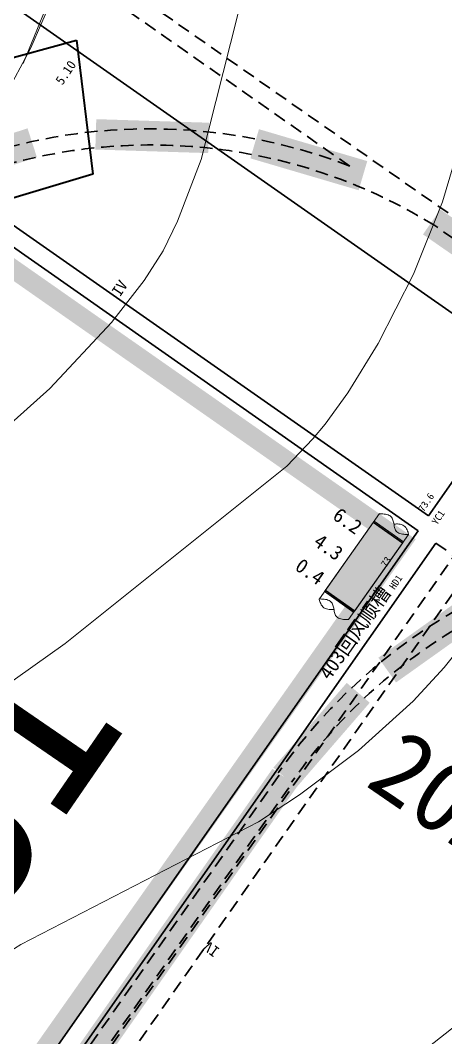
# Model space of a CAD drawing. Header units: inches. Extents: x 36473197 to 36486087, y 3899343 to 3911260.
# Drawn here: x 36480608.9 to 36480727.3, y 3905572.8 to 3905856 of the extents above; entities that cross this region are included whole.
import ezdxf

# ---------------------------------------------------------------- set-up
doc = ezdxf.new("R2010")
doc.units = ezdxf.units.IN
doc.header["$MEASUREMENT"] = 0
doc.linetypes.add('ACAD_ISO02W100', pattern=[15, 12, -3])
doc.linetypes.add('虚线', pattern=[0.0045, 0.00175, -0.001, 0.00175])
doc.layers.get('Defpoints').update_dxf_attribs({"lineweight": 0})
doc.layers.add('0，2022年3季度接续', color=3, linetype='Continuous')
doc.layers.add('0，2022年4季度接续', color=40, linetype='ACAD_ISO02W100')
for name, color, linetype, lineweight in [('4煤底板等值线', 7, 'Continuous', 0), ('四盘区泄水巷设计', 7, 'Continuous', 0), ('四盘区辅运巷', 7, 'Continuous', 0), ('导线点', 7, 'Continuous', 0), ('小柱状', 7, 'Continuous', 0), ('居民地', 7, 'Continuous', 0), ('巷道', 7, 'Continuous', 0), ('巷道掘进尺', 7, 'Continuous', 0), ('巷道注记', 7, 'Continuous', 0), ('西区开拓设计', 7, 'Continuous', 0)]:
    doc.layers.add(name, color=color, linetype=linetype, lineweight=lineweight)
doc.layers.add('保护煤柱', color=7, linetype='Continuous', lineweight=0, true_color=0xff0042)
doc.styles.add('仿宋', font='simfang.ttf')
doc.styles.add('宋体', font='SIMSUN.TTC')
doc.styles.add('长等线体', font='simfang.ttf')
doc.styles.add('黑体', font='simhei.ttf')
doc.linetypes.add('保护煤柱', pattern='A,0.0195,-0.001,[6,西北矿业高家堡煤矿2022年采掘接续图(2022.8.14).shx,S=1.01575e-06,R=0,X=0,Y=0],0.0195', length=0.04)
doc.dimstyles.get("Standard").update_dxf_attribs({"dimtxt": 30, "dimasz": 20, "dimexe": 0.18, "dimexo": 0.0625, "dimgap": 0.09, "dimtad": 1, "dimdec": 0, "dimzin": 0, "dimdsep": 46, "dimtxsty": '仿宋', "dimcen": 0.09, "dimclrd": 150, "dimclre": 150, "dimadec": 0, "dimazin": 0, "dimtfac": 1, "dimtdec": 0, "dimtofl": 0, "dimtmove": 0, "dimatfit": 3, "dimfxl": 1, "dimtolj": 1, "dimtzin": 0, "dimlwd": 0, "dimarcsym": 0})

# ---------------------------------------------------------------- blocks, each defined once
blk = doc.blocks.new('*D204')
at = {"layer": 'Defpoints', "color": 0, "transparency": 16777216}
for p in [(36476925.52, 3911082.36), (36486060.15, 3904950.04), (36485936.09, 3904772.87)]:
    blk.add_point(p, dxfattribs=at)
at = {"layer": '四盘区辅运巷', "color": 150, "lineweight": -2, "transparency": 16777216}
for p, q in [((36476925.55, 3911082.41), (36477049.68, 3911259.68)), ((36485936.12, 3904772.92), (36486060.25, 3904950.19))]:
    blk.add_line(p, q, dxfattribs=at)
at = {"layer": '四盘区辅运巷', "color": 150, "lineweight": 0, "transparency": 16777216}
blk.add_line((36477065.96, 3911248.06), (36486043.76, 3904961.51), dxfattribs=at)
at = {"layer": '四盘区辅运巷', "color": 150, "transparency": 16777216}
for points in [[(36477067.87, 3911250.79), (36477064.05, 3911245.33), (36477049.58, 3911259.53)], [(36486045.68, 3904964.24), (36486041.85, 3904958.78), (36486060.15, 3904950.04)]]:
    blk.add_solid(points, dxfattribs=at)
at = {"layer": '四盘区辅运巷', "color": 0, "transparency": 16777216, "insert": (36481563.62, 3908117.29), "char_height": 30, "attachment_point": 5, "rotation": 324.9991, "style": '仿宋'}
blk.add_mtext('\\A1;1100', dxfattribs=at)

msp = doc.modelspace()

# ---------------------------------------------------------------- hatches: boundary and pattern name
at = {"layer": '小柱状'}
msp.add_hatch(color=7, dxfattribs=at).paths.add_polyline_path([(36480693.8, 3905697.38), (36480701.97, 3905691.62), (36480715.34, 3905710.58), (36480707.17, 3905716.34)], flags=17)
at = {"layer": '小柱状', "lineweight": 0}
h = msp.add_hatch(dxfattribs=at)
h.set_pattern_fill('细粒砂岩_1', color=256, scale=100, angle=-35, style=0, pattern_type=2)
h.set_pattern_definition([(145, (36480707.38204, 3905710.48104), (-0.344146, -0.49149), [0.007222, -0.592778]), (145, (36480707.3862, 3905710.47934), (-0.344146, -0.49149), [0.016, -0.584]), (145, (36480707.38883, 3905710.4787), (-0.344146, -0.49149), [0.021, -0.579]), (145, (36480707.39126, 3905710.47825), (-0.344146, -0.49149), [0.02552, -0.57448]), (145, (36480707.3929, 3905710.4783), (-0.344146, -0.49149), [0.02812, -0.57188]), (145, (36480707.39453, 3905710.4784), (-0.344146, -0.49149), [0.03072, -0.56928]), (145, (36480707.3962, 3905710.4785), (-0.344146, -0.49149), [0.03332, -0.56668]), (145, (36480707.3977, 3905710.4786), (-0.344146, -0.49149), [0.035708, -0.564292]), (145, (36480707.3989, 3905710.479), (-0.344146, -0.49149), [0.037246, -0.562754]), (145, (36480707.40013, 3905710.47936), (-0.344146, -0.49149), [0.038785, -0.561215]), (145, (36480707.40134, 3905710.47974), (-0.344146, -0.49149), [0.040323, -0.559677]), (145, (36480707.40254, 3905710.4801), (-0.344146, -0.49149), [0.04186, -0.55814]), (145, (36480707.40374, 3905710.4805), (-0.344146, -0.49149), [9e-17, -0.6]), (145, (36480707.40374, 3905710.4805), (-0.344146, -0.49149), [0.0434, -0.5566]), (145, (36480707.40464, 3905710.4811), (-0.344146, -0.49149), [0.0442, -0.5558]), (145, (36480707.40554, 3905710.4817), (-0.344146, -0.49149), [0.045, -0.555]), (145, (36480707.40645, 3905710.48227), (-0.344146, -0.49149), [0.0458, -0.5542]), (145, (36480707.40735, 3905710.48286), (-0.344146, -0.49149), [0.0466, -0.5534]), (145, (36480707.40825, 3905710.48344), (-0.344146, -0.49149), [0.0474, -0.5526]), (145, (36480707.40915, 3905710.48403), (-0.344146, -0.49149), [4e-17, -0.6]), (145, (36480707.40915, 3905710.48403), (-0.344146, -0.49149), [0.0482, -0.5518]), (145, (36480707.40984, 3905710.4848), (-0.344146, -0.49149), [0.048477, -0.551523]), (145, (36480707.4105, 3905710.4855), (-0.344146, -0.49149), [0.048754, -0.551246]), (145, (36480707.4112, 3905710.48625), (-0.344146, -0.49149), [0.04903, -0.55097]), (145, (36480707.4119, 3905710.487), (-0.344146, -0.49149), [0.049308, -0.550692]), (145, (36480707.4126, 3905710.48773), (-0.344146, -0.49149), [0.049585, -0.550415]), (145, (36480707.4133, 3905710.4885), (-0.344146, -0.49149), [0.04986, -0.55014]), (145, (36480707.41385, 3905710.4893), (-0.344146, -0.49149), [0.04986, -0.55014]), (145, (36480707.4143, 3905710.4902), (-0.344146, -0.49149), [0.049585, -0.550415]), (145, (36480707.41477, 3905710.4911), (-0.344146, -0.49149), [0.049308, -0.550692]), (145, (36480707.4152, 3905710.492), (-0.344146, -0.49149), [0.04903, -0.55097]), (145, (36480707.4157, 3905710.4929), (-0.344146, -0.49149), [0.048754, -0.551246]), (145, (36480707.41615, 3905710.4938), (-0.344146, -0.49149), [0.048477, -0.551523]), (145, (36480707.4166, 3905710.4947), (-0.344146, -0.49149), [0.0482, -0.5518]), (145, (36480707.3771, 3905710.5223), (-0.344146, -0.49149), [4e-17, -0.6]), (145, (36480707.41685, 3905710.49573), (-0.344146, -0.49149), [0.0474, -0.5526]), (145, (36480707.4171, 3905710.4968), (-0.344146, -0.49149), [0.0466, -0.5534]), (145, (36480707.41734, 3905710.4978), (-0.344146, -0.49149), [0.0458, -0.5542]), (145, (36480707.4176, 3905710.4989), (-0.344146, -0.49149), [0.045, -0.555]), (145, (36480707.41784, 3905710.4999), (-0.344146, -0.49149), [0.0442, -0.5558]), (145, (36480707.4181, 3905710.501), (-0.344146, -0.49149), [0.0434, -0.5566]), (145, (36480707.38253, 3905710.52587), (-0.344146, -0.49149), [0, -0.6]), (145, (36480707.418, 3905710.50224), (-0.344146, -0.49149), [0.04186, -0.55814]), (145, (36480707.41797, 3905710.5035), (-0.344146, -0.49149), [0.040323, -0.559677]), (145, (36480707.4179, 3905710.50476), (-0.344146, -0.49149), [0.038785, -0.561215]), (145, (36480707.41786, 3905710.506), (-0.344146, -0.49149), [0.037246, -0.562754]), (145, (36480707.4178, 3905710.5073), (-0.344146, -0.49149), [0.035708, -0.564292]), (145, (36480707.4174, 3905710.5088), (-0.344146, -0.49149), [0.03332, -0.56668]), (145, (36480707.4169, 3905710.51035), (-0.344146, -0.49149), [0.03072, -0.56928]), (145, (36480707.4164, 3905710.5119), (-0.344146, -0.49149), [0.02812, -0.57188]), (145, (36480707.4159, 3905710.5135), (-0.344146, -0.49149), [0.02552, -0.57448]), (145, (36480707.41464, 3905710.5156), (-0.344146, -0.49149), [0.021, -0.579]), (145, (36480707.41317, 3905710.51784), (-0.344146, -0.49149), [0.016, -0.584]), (145, (36480707.4112, 3905710.5202), (-0.344146, -0.49149), [0.01011, -0.58989]), (145, (36480707.3211, 3905710.5209), (-0.344146, -0.49149), [0.007222, -0.592778]), (145, (36480707.32526, 3905710.5192), (-0.344146, -0.49149), [0.016, -0.584]), (145, (36480707.3279, 3905710.5186), (-0.344146, -0.49149), [0.021, -0.579]), (145, (36480707.3303, 3905710.5181), (-0.344146, -0.49149), [0.02552, -0.57448]), (145, (36480707.33194, 3905710.5182), (-0.344146, -0.49149), [0.02812, -0.57188]), (145, (36480707.3336, 3905710.5183), (-0.344146, -0.49149), [0.03072, -0.56928]), (145, (36480707.3352, 3905710.51834), (-0.344146, -0.49149), [0.03332, -0.56668]), (145, (36480707.3368, 3905710.5185), (-0.344146, -0.49149), [0.035708, -0.564292]), (145, (36480707.338, 3905710.51886), (-0.344146, -0.49149), [0.037246, -0.562754]), (145, (36480707.3392, 3905710.51923), (-0.344146, -0.49149), [0.038785, -0.561215]), (145, (36480707.3404, 3905710.5196), (-0.344146, -0.49149), [0.040323, -0.559677]), (145, (36480707.3416, 3905710.52), (-0.344146, -0.49149), [0.04186, -0.55814]), (145, (36480707.3428, 3905710.52037), (-0.344146, -0.49149), [2e-17, -0.6]), (145, (36480707.3428, 3905710.52037), (-0.344146, -0.49149), [0.0434, -0.5566]), (145, (36480707.3437, 3905710.52096), (-0.344146, -0.49149), [0.0442, -0.5558]), (145, (36480707.3446, 3905710.52155), (-0.344146, -0.49149), [0.045, -0.555]), (145, (36480707.3455, 3905710.52214), (-0.344146, -0.49149), [0.0458, -0.5542]), (145, (36480707.3464, 3905710.5227), (-0.344146, -0.49149), [0.0466, -0.5534]), (145, (36480707.3473, 3905710.5233), (-0.344146, -0.49149), [0.0474, -0.5526]), (145, (36480707.3482, 3905710.5239), (-0.344146, -0.49149), [2e-17, -0.6]), (145, (36480707.3482, 3905710.5239), (-0.344146, -0.49149), [0.0482, -0.5518]), (145, (36480707.3489, 3905710.52465), (-0.344146, -0.49149), [0.048477, -0.551523]), (145, (36480707.3496, 3905710.5254), (-0.344146, -0.49149), [0.048754, -0.551246]), (145, (36480707.35026, 3905710.5261), (-0.344146, -0.49149), [0.04903, -0.55097]), (145, (36480707.35094, 3905710.52687), (-0.344146, -0.49149), [0.049308, -0.550692]), (145, (36480707.35163, 3905710.5276), (-0.344146, -0.49149), [0.049585, -0.550415]), (145, (36480707.3523, 3905710.52835), (-0.344146, -0.49149), [0.04986, -0.55014]), (145, (36480707.3529, 3905710.52916), (-0.344146, -0.49149), [0.04986, -0.55014]), (145, (36480707.35335, 3905710.53006), (-0.344146, -0.49149), [0.049585, -0.550415]), (145, (36480707.3538, 3905710.53096), (-0.344146, -0.49149), [0.049308, -0.550692]), (145, (36480707.3543, 3905710.53186), (-0.344146, -0.49149), [0.04903, -0.55097]), (145, (36480707.35473, 3905710.53276), (-0.344146, -0.49149), [0.048754, -0.551246]), (145, (36480707.3552, 3905710.53366), (-0.344146, -0.49149), [0.048477, -0.551523]), (145, (36480707.35565, 3905710.53456), (-0.344146, -0.49149), [0.0482, -0.5518]), (145, (36480707.31617, 3905710.5622), (-0.344146, -0.49149), [0, -0.6]), (145, (36480707.3559, 3905710.5356), (-0.344146, -0.49149), [0.0474, -0.5526]), (145, (36480707.35614, 3905710.53665), (-0.344146, -0.49149), [0.0466, -0.5534]), (145, (36480707.3564, 3905710.5377), (-0.344146, -0.49149), [0.0458, -0.5542]), (145, (36480707.35664, 3905710.53875), (-0.344146, -0.49149), [0.045, -0.555]), (145, (36480707.3569, 3905710.5398), (-0.344146, -0.49149), [0.0442, -0.5558]), (145, (36480707.3571, 3905710.54085), (-0.344146, -0.49149), [0.0434, -0.5566]), (145, (36480707.3216, 3905710.56574), (-0.344146, -0.49149), [4e-17, -0.6]), (145, (36480707.3571, 3905710.5421), (-0.344146, -0.49149), [0.04186, -0.55814]), (145, (36480707.357, 3905710.54337), (-0.344146, -0.49149), [0.040323, -0.559677]), (145, (36480707.35696, 3905710.5446), (-0.344146, -0.49149), [0.038785, -0.561215]), (145, (36480707.3569, 3905710.5459), (-0.344146, -0.49149), [0.037246, -0.562754]), (145, (36480707.35685, 3905710.54715), (-0.344146, -0.49149), [0.035708, -0.564292]), (145, (36480707.35644, 3905710.54865), (-0.344146, -0.49149), [0.03332, -0.56668]), (145, (36480707.35595, 3905710.5502), (-0.344146, -0.49149), [0.03072, -0.56928]), (145, (36480707.35546, 3905710.5518), (-0.344146, -0.49149), [0.02812, -0.57188]), (145, (36480707.35497, 3905710.55335), (-0.344146, -0.49149), [0.02552, -0.57448]), (145, (36480707.3537, 3905710.55546), (-0.344146, -0.49149), [0.021, -0.579]), (145, (36480707.3522, 3905710.5577), (-0.344146, -0.49149), [0.016, -0.584]), (145, (36480707.35026, 3905710.56006), (-0.344146, -0.49149), [0.01011, -0.58989]), (145, (36480707.25925, 3905710.567), (-0.344146, -0.49149), [0.007222, -0.592778]), (145, (36480707.2634, 3905710.5653), (-0.344146, -0.49149), [0.016, -0.584]), (145, (36480707.26604, 3905710.5647), (-0.344146, -0.49149), [0.021, -0.579]), (145, (36480707.26847, 3905710.56423), (-0.344146, -0.49149), [0.02552, -0.57448]), (145, (36480707.2701, 3905710.5643), (-0.344146, -0.49149), [0.02812, -0.57188]), (145, (36480707.27174, 3905710.5644), (-0.344146, -0.49149), [0.03072, -0.56928]), (145, (36480707.2734, 3905710.56445), (-0.344146, -0.49149), [0.03332, -0.56668]), (145, (36480707.27493, 3905710.5646), (-0.344146, -0.49149), [0.035708, -0.564292]), (145, (36480707.27614, 3905710.56496), (-0.344146, -0.49149), [0.037246, -0.562754]), (145, (36480707.27734, 3905710.56534), (-0.344146, -0.49149), [0.038785, -0.561215]), (145, (36480707.27854, 3905710.5657), (-0.344146, -0.49149), [0.040323, -0.559677]), (145, (36480707.27975, 3905710.5661), (-0.344146, -0.49149), [0.04186, -0.55814]), (145, (36480707.28095, 3905710.5665), (-0.344146, -0.49149), [0, -0.6]), (145, (36480707.28095, 3905710.5665), (-0.344146, -0.49149), [0.0434, -0.5566]), (145, (36480707.28185, 3905710.56707), (-0.344146, -0.49149), [0.0442, -0.5558]), (145, (36480707.28275, 3905710.56765), (-0.344146, -0.49149), [0.045, -0.555]), (145, (36480707.28366, 3905710.56824), (-0.344146, -0.49149), [0.0458, -0.5542]), (145, (36480707.28456, 3905710.56883), (-0.344146, -0.49149), [0.0466, -0.5534]), (145, (36480707.28546, 3905710.5694), (-0.344146, -0.49149), [0.0474, -0.5526]), (145, (36480707.28636, 3905710.57), (-0.344146, -0.49149), [3e-17, -0.6]), (145, (36480707.28636, 3905710.57), (-0.344146, -0.49149), [0.0482, -0.5518]), (145, (36480707.28705, 3905710.57075), (-0.344146, -0.49149), [0.048477, -0.551523]), (145, (36480707.28773, 3905710.5715), (-0.344146, -0.49149), [0.048754, -0.551246]), (145, (36480707.2884, 3905710.57223), (-0.344146, -0.49149), [0.04903, -0.55097]), (145, (36480707.2891, 3905710.573), (-0.344146, -0.49149), [0.049308, -0.550692]), (145, (36480707.2898, 3905710.5737), (-0.344146, -0.49149), [0.049585, -0.550415]), (145, (36480707.2905, 3905710.57445), (-0.344146, -0.49149), [0.04986, -0.55014]), (145, (36480707.29105, 3905710.5753), (-0.344146, -0.49149), [0.04986, -0.55014]), (145, (36480707.2915, 3905710.57617), (-0.344146, -0.49149), [0.049585, -0.550415]), (145, (36480707.292, 3905710.57707), (-0.344146, -0.49149), [0.049308, -0.550692]), (145, (36480707.29244, 3905710.57797), (-0.344146, -0.49149), [0.04903, -0.55097]), (145, (36480707.2929, 3905710.57887), (-0.344146, -0.49149), [0.048754, -0.551246]), (145, (36480707.29336, 3905710.57976), (-0.344146, -0.49149), [0.048477, -0.551523]), (145, (36480707.2938, 3905710.58066), (-0.344146, -0.49149), [0.0482, -0.5518]), (145, (36480707.25433, 3905710.6083), (-0.344146, -0.49149), [3e-17, -0.6]), (145, (36480707.29406, 3905710.5817), (-0.344146, -0.49149), [0.0474, -0.5526]), (145, (36480707.2943, 3905710.58276), (-0.344146, -0.49149), [0.0466, -0.5534]), (145, (36480707.29455, 3905710.5838), (-0.344146, -0.49149), [0.0458, -0.5542]), (145, (36480707.2948, 3905710.58486), (-0.344146, -0.49149), [0.045, -0.555]), (145, (36480707.29505, 3905710.5859), (-0.344146, -0.49149), [0.0442, -0.5558]), (145, (36480707.2953, 3905710.58695), (-0.344146, -0.49149), [0.0434, -0.5566]), (145, (36480707.25974, 3905710.61185), (-0.344146, -0.49149), [3e-17, -0.6]), (145, (36480707.29523, 3905710.5882), (-0.344146, -0.49149), [0.04186, -0.55814]), (145, (36480707.2952, 3905710.5895), (-0.344146, -0.49149), [0.040323, -0.559677]), (145, (36480707.2951, 3905710.59074), (-0.344146, -0.49149), [0.038785, -0.561215]), (145, (36480707.29506, 3905710.592), (-0.344146, -0.49149), [0.037246, -0.562754]), (145, (36480707.295, 3905710.59326), (-0.344146, -0.49149), [0.035708, -0.564292]), (145, (36480707.2946, 3905710.59476), (-0.344146, -0.49149), [0.03332, -0.56668]), (145, (36480707.2941, 3905710.5963), (-0.344146, -0.49149), [0.03072, -0.56928]), (145, (36480707.2936, 3905710.5979), (-0.344146, -0.49149), [0.02812, -0.57188]), (145, (36480707.29313, 3905710.59945), (-0.344146, -0.49149), [0.02552, -0.57448]), (145, (36480707.29185, 3905710.60157), (-0.344146, -0.49149), [0.021, -0.579]), (145, (36480707.2904, 3905710.6038), (-0.344146, -0.49149), [0.016, -0.584]), (145, (36480707.2884, 3905710.60617), (-0.344146, -0.49149), [0.01011, -0.58989]), (145, (36480706.9642, 3905710.40737), (-0.344146, -0.49149), [0.007222, -0.592778]), (145, (36480706.9684, 3905710.4057), (-0.344146, -0.49149), [0.016, -0.584]), (145, (36480706.971, 3905710.40506), (-0.344146, -0.49149), [0.021, -0.579]), (145, (36480706.97344, 3905710.4046), (-0.344146, -0.49149), [0.02552, -0.57448]), (145, (36480706.9751, 3905710.40465), (-0.344146, -0.49149), [0.02812, -0.57188]), (145, (36480706.9767, 3905710.4047), (-0.344146, -0.49149), [0.03072, -0.56928]), (145, (36480706.97835, 3905710.4048), (-0.344146, -0.49149), [0.03332, -0.56668]), (145, (36480706.9799, 3905710.40493), (-0.344146, -0.49149), [0.035708, -0.564292]), (145, (36480706.9811, 3905710.4053), (-0.344146, -0.49149), [0.037246, -0.562754]), (145, (36480706.9823, 3905710.4057), (-0.344146, -0.49149), [0.038785, -0.561215]), (145, (36480706.9835, 3905710.40607), (-0.344146, -0.49149), [0.040323, -0.559677]), (145, (36480706.9847, 3905710.40645), (-0.344146, -0.49149), [0.04186, -0.55814]), (145, (36480706.9859, 3905710.4068), (-0.344146, -0.49149), [1e-17, -0.6]), (145, (36480706.9859, 3905710.4068), (-0.344146, -0.49149), [0.0434, -0.5566]), (145, (36480706.9868, 3905710.4074), (-0.344146, -0.49149), [0.0442, -0.5558]), (145, (36480706.9877, 3905710.408), (-0.344146, -0.49149), [0.045, -0.555]), (145, (36480706.9886, 3905710.4086), (-0.344146, -0.49149), [0.0458, -0.5542]), (145, (36480706.9895, 3905710.4092), (-0.344146, -0.49149), [0.0466, -0.5534]), (145, (36480706.99043, 3905710.4098), (-0.344146, -0.49149), [0.0474, -0.5526]), (145, (36480706.99133, 3905710.41036), (-0.344146, -0.49149), [0, -0.6]), (145, (36480706.99133, 3905710.41036), (-0.344146, -0.49149), [0.0482, -0.5518]), (145, (36480706.992, 3905710.4111), (-0.344146, -0.49149), [0.048477, -0.551523]), (145, (36480706.9927, 3905710.41184), (-0.344146, -0.49149), [0.048754, -0.551246]), (145, (36480706.9934, 3905710.4126), (-0.344146, -0.49149), [0.04903, -0.55097]), (145, (36480706.9941, 3905710.4133), (-0.344146, -0.49149), [0.049308, -0.550692]), (145, (36480706.99477, 3905710.41406), (-0.344146, -0.49149), [0.049585, -0.550415]), (145, (36480706.99545, 3905710.4148), (-0.344146, -0.49149), [0.04986, -0.55014]), (145, (36480706.996, 3905710.4156), (-0.344146, -0.49149), [0.04986, -0.55014]), (145, (36480706.9965, 3905710.4165), (-0.344146, -0.49149), [0.049585, -0.550415]), (145, (36480706.99695, 3905710.4174), (-0.344146, -0.49149), [0.049308, -0.550692]), (145, (36480706.9974, 3905710.4183), (-0.344146, -0.49149), [0.04903, -0.55097]), (145, (36480706.99787, 3905710.4192), (-0.344146, -0.49149), [0.048754, -0.551246]), (145, (36480706.9983, 3905710.4201), (-0.344146, -0.49149), [0.048477, -0.551523]), (145, (36480706.9988, 3905710.421), (-0.344146, -0.49149), [0.0482, -0.5518]), (145, (36480706.9593, 3905710.44866), (-0.344146, -0.49149), [2e-17, -0.6]), (145, (36480706.99903, 3905710.42206), (-0.344146, -0.49149), [0.0474, -0.5526]), (145, (36480706.9993, 3905710.4231), (-0.344146, -0.49149), [0.0466, -0.5534]), (145, (36480706.9995, 3905710.42416), (-0.344146, -0.49149), [0.0458, -0.5542]), (145, (36480706.9998, 3905710.4252), (-0.344146, -0.49149), [0.045, -0.555]), (145, (36480707, 3905710.42625), (-0.344146, -0.49149), [0.0442, -0.5558]), (145, (36480707.00026, 3905710.4273), (-0.344146, -0.49149), [0.0434, -0.5566]), (145, (36480706.9647, 3905710.4522), (-0.344146, -0.49149), [4e-17, -0.6]), (145, (36480707.0002, 3905710.42856), (-0.344146, -0.49149), [0.04186, -0.55814]), (145, (36480707.00015, 3905710.4298), (-0.344146, -0.49149), [0.040323, -0.559677]), (145, (36480707.0001, 3905710.4311), (-0.344146, -0.49149), [0.038785, -0.561215]), (145, (36480707.00004, 3905710.43234), (-0.344146, -0.49149), [0.037246, -0.562754]), (145, (36480707, 3905710.4336), (-0.344146, -0.49149), [0.035708, -0.564292]), (145, (36480706.9996, 3905710.4351), (-0.344146, -0.49149), [0.03332, -0.56668]), (145, (36480706.9991, 3905710.4367), (-0.344146, -0.49149), [0.03072, -0.56928]), (145, (36480706.9986, 3905710.43824), (-0.344146, -0.49149), [0.02812, -0.57188]), (145, (36480706.9981, 3905710.4398), (-0.344146, -0.49149), [0.02552, -0.57448]), (145, (36480706.9968, 3905710.4419), (-0.344146, -0.49149), [0.021, -0.579]), (145, (36480706.99535, 3905710.4442), (-0.344146, -0.49149), [0.016, -0.584]), (145, (36480706.9934, 3905710.4465), (-0.344146, -0.49149), [0.01011, -0.58989]), (145, (36480706.9033, 3905710.44724), (-0.344146, -0.49149), [0.007222, -0.592778]), (145, (36480706.90744, 3905710.44554), (-0.344146, -0.49149), [0.016, -0.584]), (145, (36480706.91006, 3905710.4449), (-0.344146, -0.49149), [0.021, -0.579]), (145, (36480706.9125, 3905710.44445), (-0.344146, -0.49149), [0.02552, -0.57448]), (145, (36480706.9141, 3905710.4445), (-0.344146, -0.49149), [0.02812, -0.57188]), (145, (36480706.91576, 3905710.4446), (-0.344146, -0.49149), [0.03072, -0.56928]), (145, (36480706.9174, 3905710.4447), (-0.344146, -0.49149), [0.03332, -0.56668]), (145, (36480706.91895, 3905710.4448), (-0.344146, -0.49149), [0.035708, -0.564292]), (145, (36480706.92016, 3905710.4452), (-0.344146, -0.49149), [0.037246, -0.562754]), (145, (36480706.92136, 3905710.44556), (-0.344146, -0.49149), [0.038785, -0.561215]), (145, (36480706.92256, 3905710.44594), (-0.344146, -0.49149), [0.040323, -0.559677]), (145, (36480706.92377, 3905710.4463), (-0.344146, -0.49149), [0.04186, -0.55814]), (145, (36480706.925, 3905710.4467), (-0.344146, -0.49149), [0, -0.6]), (145, (36480706.925, 3905710.4467), (-0.344146, -0.49149), [0.0434, -0.5566]), (145, (36480706.9259, 3905710.4473), (-0.344146, -0.49149), [0.0442, -0.5558]), (145, (36480706.9268, 3905710.4479), (-0.344146, -0.49149), [0.045, -0.555]), (145, (36480706.9277, 3905710.44847), (-0.344146, -0.49149), [0.0458, -0.5542]), (145, (36480706.9286, 3905710.44905), (-0.344146, -0.49149), [0.0466, -0.5534]), (145, (36480706.9295, 3905710.44964), (-0.344146, -0.49149), [0.0474, -0.5526]), (145, (36480706.9304, 3905710.45023), (-0.344146, -0.49149), [2e-17, -0.6]), (145, (36480706.9304, 3905710.45023), (-0.344146, -0.49149), [0.0482, -0.5518]), (145, (36480706.93106, 3905710.451), (-0.344146, -0.49149), [0.048477, -0.551523]), (145, (36480706.93175, 3905710.4517), (-0.344146, -0.49149), [0.048754, -0.551246]), (145, (36480706.93244, 3905710.45245), (-0.344146, -0.49149), [0.04903, -0.55097]), (145, (36480706.9331, 3905710.4532), (-0.344146, -0.49149), [0.049308, -0.550692]), (145, (36480706.9338, 3905710.45393), (-0.344146, -0.49149), [0.049585, -0.550415]), (145, (36480706.9345, 3905710.4547), (-0.344146, -0.49149), [0.04986, -0.55014]), (145, (36480706.9351, 3905710.4555), (-0.344146, -0.49149), [0.04986, -0.55014]), (145, (36480706.93553, 3905710.4564), (-0.344146, -0.49149), [0.049585, -0.550415]), (145, (36480706.936, 3905710.4573), (-0.344146, -0.49149), [0.049308, -0.550692]), (145, (36480706.93645, 3905710.4582), (-0.344146, -0.49149), [0.04903, -0.55097]), (145, (36480706.9369, 3905710.4591), (-0.344146, -0.49149), [0.048754, -0.551246]), (145, (36480706.9374, 3905710.46), (-0.344146, -0.49149), [0.048477, -0.551523]), (145, (36480706.93783, 3905710.4609), (-0.344146, -0.49149), [0.0482, -0.5518]), (145, (36480706.89835, 3905710.4885), (-0.344146, -0.49149), [2e-17, -0.6]), (145, (36480706.9381, 3905710.46193), (-0.344146, -0.49149), [0.0474, -0.5526]), (145, (36480706.9383, 3905710.463), (-0.344146, -0.49149), [0.0466, -0.5534]), (145, (36480706.9386, 3905710.464), (-0.344146, -0.49149), [0.0458, -0.5542]), (145, (36480706.9388, 3905710.4651), (-0.344146, -0.49149), [0.045, -0.555]), (145, (36480706.93906, 3905710.4661), (-0.344146, -0.49149), [0.0442, -0.5558]), (145, (36480706.9393, 3905710.4672), (-0.344146, -0.49149), [0.0434, -0.5566]), (145, (36480706.90376, 3905710.49207), (-0.344146, -0.49149), [2e-17, -0.6]), (145, (36480706.93925, 3905710.46844), (-0.344146, -0.49149), [0.04186, -0.55814]), (145, (36480706.9392, 3905710.4697), (-0.344146, -0.49149), [0.040323, -0.559677]), (145, (36480706.93914, 3905710.47096), (-0.344146, -0.49149), [0.038785, -0.561215]), (145, (36480706.9391, 3905710.4722), (-0.344146, -0.49149), [0.037246, -0.562754]), (145, (36480706.939, 3905710.4735), (-0.344146, -0.49149), [0.035708, -0.564292]), (145, (36480706.9386, 3905710.475), (-0.344146, -0.49149), [0.03332, -0.56668]), (145, (36480706.93813, 3905710.47655), (-0.344146, -0.49149), [0.03072, -0.56928]), (145, (36480706.93764, 3905710.4781), (-0.344146, -0.49149), [0.02812, -0.57188]), (145, (36480706.93715, 3905710.4797), (-0.344146, -0.49149), [0.02552, -0.57448]), (145, (36480706.9359, 3905710.4818), (-0.344146, -0.49149), [0.021, -0.579]), (145, (36480706.9344, 3905710.48404), (-0.344146, -0.49149), [0.016, -0.584]), (145, (36480706.93244, 3905710.4864), (-0.344146, -0.49149), [0.01011, -0.58989]), (145, (36480706.84143, 3905710.49335), (-0.344146, -0.49149), [0.007222, -0.592778]), (145, (36480706.8456, 3905710.49165), (-0.344146, -0.49149), [0.016, -0.584]), (145, (36480706.8482, 3905710.49104), (-0.344146, -0.49149), [0.021, -0.579]), (145, (36480706.85065, 3905710.49056), (-0.344146, -0.49149), [0.02552, -0.57448]), (145, (36480706.8523, 3905710.49063), (-0.344146, -0.49149), [0.02812, -0.57188]), (145, (36480706.8539, 3905710.4907), (-0.344146, -0.49149), [0.03072, -0.56928]), (145, (36480706.85556, 3905710.4908), (-0.344146, -0.49149), [0.03332, -0.56668]), (145, (36480706.8571, 3905710.4909), (-0.344146, -0.49149), [0.035708, -0.564292]), (145, (36480706.8583, 3905710.4913), (-0.344146, -0.49149), [0.037246, -0.562754]), (145, (36480706.8595, 3905710.49167), (-0.344146, -0.49149), [0.038785, -0.561215]), (145, (36480706.8607, 3905710.49205), (-0.344146, -0.49149), [0.040323, -0.559677]), (145, (36480706.8619, 3905710.4924), (-0.344146, -0.49149), [0.04186, -0.55814]), (145, (36480706.86313, 3905710.4928), (-0.344146, -0.49149), [2e-17, -0.6]), (145, (36480706.86313, 3905710.4928), (-0.344146, -0.49149), [0.0434, -0.5566]), (145, (36480706.86403, 3905710.4934), (-0.344146, -0.49149), [0.0442, -0.5558]), (145, (36480706.86494, 3905710.494), (-0.344146, -0.49149), [0.045, -0.555]), (145, (36480706.86584, 3905710.4946), (-0.344146, -0.49149), [0.0458, -0.5542]), (145, (36480706.86674, 3905710.49516), (-0.344146, -0.49149), [0.0466, -0.5534]), (145, (36480706.86764, 3905710.49575), (-0.344146, -0.49149), [0.0474, -0.5526]), (145, (36480706.86854, 3905710.49634), (-0.344146, -0.49149), [0, -0.6]), (145, (36480706.86854, 3905710.49634), (-0.344146, -0.49149), [0.0482, -0.5518]), (145, (36480706.8692, 3905710.4971), (-0.344146, -0.49149), [0.048477, -0.551523]), (145, (36480706.8699, 3905710.4978), (-0.344146, -0.49149), [0.048754, -0.551246]), (145, (36480706.8706, 3905710.49856), (-0.344146, -0.49149), [0.04903, -0.55097]), (145, (36480706.8713, 3905710.4993), (-0.344146, -0.49149), [0.049308, -0.550692]), (145, (36480706.872, 3905710.50004), (-0.344146, -0.49149), [0.049585, -0.550415]), (145, (36480706.87266, 3905710.5008), (-0.344146, -0.49149), [0.04986, -0.55014]), (145, (36480706.87324, 3905710.5016), (-0.344146, -0.49149), [0.04986, -0.55014]), (145, (36480706.8737, 3905710.5025), (-0.344146, -0.49149), [0.049585, -0.550415]), (145, (36480706.87416, 3905710.5034), (-0.344146, -0.49149), [0.049308, -0.550692]), (145, (36480706.8746, 3905710.5043), (-0.344146, -0.49149), [0.04903, -0.55097]), (145, (36480706.8751, 3905710.5052), (-0.344146, -0.49149), [0.048754, -0.551246]), (145, (36480706.87554, 3905710.5061), (-0.344146, -0.49149), [0.048477, -0.551523]), (145, (36480706.876, 3905710.507), (-0.344146, -0.49149), [0.0482, -0.5518]), (145, (36480706.8365, 3905710.53464), (-0.344146, -0.49149), [0, -0.6]), (145, (36480706.87624, 3905710.50804), (-0.344146, -0.49149), [0.0474, -0.5526]), (145, (36480706.8765, 3905710.5091), (-0.344146, -0.49149), [0.0466, -0.5534]), (145, (36480706.87673, 3905710.51014), (-0.344146, -0.49149), [0.0458, -0.5542]), (145, (36480706.877, 3905710.5112), (-0.344146, -0.49149), [0.045, -0.555]), (145, (36480706.8772, 3905710.51223), (-0.344146, -0.49149), [0.0442, -0.5558]), (145, (36480706.8775, 3905710.5133), (-0.344146, -0.49149), [0.0434, -0.5566]), (145, (36480706.8419, 3905710.5382), (-0.344146, -0.49149), [4e-17, -0.6]), (145, (36480706.8774, 3905710.51454), (-0.344146, -0.49149), [0.04186, -0.55814]), (145, (36480706.87736, 3905710.5158), (-0.344146, -0.49149), [0.040323, -0.559677]), (145, (36480706.8773, 3905710.51706), (-0.344146, -0.49149), [0.038785, -0.561215]), (145, (36480706.87725, 3905710.5183), (-0.344146, -0.49149), [0.037246, -0.562754]), (145, (36480706.8772, 3905710.5196), (-0.344146, -0.49149), [0.035708, -0.564292]), (145, (36480706.8768, 3905710.5211), (-0.344146, -0.49149), [0.03332, -0.56668]), (145, (36480706.8763, 3905710.52265), (-0.344146, -0.49149), [0.03072, -0.56928]), (145, (36480706.8758, 3905710.5242), (-0.344146, -0.49149), [0.02812, -0.57188]), (145, (36480706.8753, 3905710.5258), (-0.344146, -0.49149), [0.02552, -0.57448]), (145, (36480706.87403, 3905710.5279), (-0.344146, -0.49149), [0.021, -0.579]), (145, (36480706.87256, 3905710.53015), (-0.344146, -0.49149), [0.016, -0.584]), (145, (36480706.8706, 3905710.5325), (-0.344146, -0.49149), [0.01011, -0.58989])])
h.paths.add_polyline_path([(36480707.12, 3905716.27), (36480715.3, 3905710.51), (36480715.53, 3905710.83), (36480707.35, 3905716.6)], flags=17)
h = msp.add_hatch(dxfattribs=at)
h.set_pattern_fill('泥岩_1_1', color=256, scale=133.333333, angle=-35, style=0, pattern_type=2)
h.set_pattern_definition([(145, (36480693.3528, 3905691.09414), (-0.45886, -0.65532), [0.266667, -0.533333]), (325, (36480693.69144, 3905691.3453), (0.45886, 0.65532), [0.266667, -0.533333]), (325, (36480693.19445, 3905691.4492), (0.45886, 0.65532), []), (325, (36480692.965, 3905691.1215), (0.45886, 0.65532), [])])
h.paths.add_polyline_path([(36480693.52, 3905696.98), (36480701.69, 3905691.22), (36480701.92, 3905691.55), (36480693.75, 3905697.31)], flags=17)

# ---------------------------------------------------------------- linework, layer by layer
at = {"layer": '0，2022年3季度接续', "color": 160, "const_width": 5.29}
msp.add_lwpolyline([(36480362.18, 3905511.84), (36480504.57, 3905412.13), (36480715.26, 3905710.93), (36480571.89, 3905811.32), (36480362.18, 3905511.84)], dxfattribs=at)
at = {"layer": '0，2022年4季度接续', "color": 5, "linetype": 'ACAD_ISO02W100', "ltscale": 5, "const_width": 8.46}
for points in [[(36480629.93, 3905824.27), (36480661.32, 3905823.28)], [(36480582.37, 3905812.2), (36480612.24, 3905821.92)], [(36480674.13, 3905821.65), (36480704.26, 3905812.77)], [(36480723.38, 3905799.9), (36480883.95, 3905688.42)]]:
    msp.add_lwpolyline(points, dxfattribs=at)
at = {"layer": '0，2022年4季度接续', "color": 1, "linetype": 'ACAD_ISO02W100', "ltscale": 5, "const_width": 8.46}
for points in [[(36480711.01, 3905675.14), (36480736.59, 3905693.37)], [(36480682.54, 3905645.24), (36480702.95, 3905668.82)]]:
    msp.add_lwpolyline(points, dxfattribs=at)
at = {"layer": '0，2022年4季度接续', "color": 1, "linetype": 'ACAD_ISO02W100', "ltscale": 5, "true_color": 0xff0000, "const_width": 8.46}
msp.add_lwpolyline([(36480682.54, 3905645.24), (36480557.73, 3905466.82)], dxfattribs=at)
at = {"layer": '4煤底板等值线', "color": 7, "linetype": 'Continuous', "lineweight": 0, "flags": 128}
for points in [[(36480384.5, 3905529.47), (36480421.87, 3905576.08), (36480498.52, 3905656.42), (36480536.34, 3905690.54), (36480594.53, 3905733.28), (36480617.17, 3905753.49), (36480634.28, 3905771.86), (36480643.35, 3905783.62), (36480648.64, 3905791.88), (36480652.69, 3905800.06), (36480659.25, 3905817.24), (36480685.74, 3905922.33)], [(36480741.04, 3905881.46), (36480729.45, 3905815.81), (36480726.35, 3905805.49), (36480718.34, 3905785.38), (36480708.52, 3905766.07), (36480700.01, 3905752.32), (36480693.72, 3905743.62), (36480690.34, 3905739.48), (36480683.09, 3905731.87), (36480621.43, 3905682.58), (36480553.56, 3905634.3), (36480532.09, 3905616.89), (36480502.47, 3905587.36), (36480475.76, 3905555.13), (36480451.52, 3905518.94), (36480430.15, 3905479.78), (36480421.46, 3905459.15), (36480419.18, 3905452.09), (36480415.99, 3905436.9), (36480409.45, 3905390.27), (36480404.41, 3905368.91)], [(36480609.69, 3905843.95), (36480619.81, 3905868.74)], [(36480915.42, 3905865.81), (36480901.33, 3905850.1), (36480893.58, 3905839.65), (36480889.56, 3905833.05), (36480885.9, 3905825.14), (36480880.14, 3905808.47), (36480864.73, 3905751.61), (36480850.36, 3905712.8), (36480838.91, 3905688), (36480828.83, 3905670.37), (36480825.03, 3905664.8), (36480815.47, 3905653.22), (36480747.71, 3905590.17), (36480676.73, 3905534.15), (36480652.14, 3905511.58), (36480630.63, 3905487.82), (36480611.29, 3905462.32), (36480600, 3905444.32), (36480590.3, 3905424.45), (36480578.45, 3905393.33), (36480569.5, 3905361.19), (36480552.65, 3905248.07)], [(36480380.49, 3905626.96), (36480508.36, 3905731), (36480561.6, 3905781.57), (36480580.21, 3905801.82), (36480597.04, 3905823.27), (36480604.52, 3905834.66), (36480611.89, 3905848.32), (36480617.95, 3905862.59)], [(36480380.49, 3905626.96), (36480508.36, 3905731), (36480561.6, 3905781.57), (36480580.21, 3905801.82), (36480597.04, 3905823.27), (36480604.52, 3905834.66), (36480611.89, 3905848.32), (36480617.95, 3905862.59)], [(36480800.17, 3905859.02), (36480782.14, 3905787.28), (36480768.02, 3905745.93), (36480756.4, 3905719.51), (36480749.56, 3905706.85), (36480738.91, 3905690.89), (36480726.9, 3905675.86), (36480718.19, 3905666.46), (36480702.98, 3905652.77), (36480686.63, 3905640.4), (36480675.18, 3905632.92), (36480609.07, 3905598.77), (36480600.17, 3905593.15), (36480592.2, 3905587.08), (36480577.19, 3905573.63), (36480556.28, 3905551.48), (36480525.8, 3905513.51), (36480502.39, 3905478.32), (36480489.17, 3905453.64), (36480483.61, 3905440.84), (36480477.68, 3905422.76), (36480471.22, 3905394.79), (36480467.39, 3905366.25), (36480466.18, 3905303.44)]]:
    msp.add_lwpolyline(points, dxfattribs=at)
at = {"layer": '保护煤柱', "color": 1, "linetype": '保护煤柱', "lineweight": 30, "ltscale": 3750, "true_color": 0xff0000, "flags": 128}
msp.add_lwpolyline([(36482519.48, 3904520.82), (36480126.41, 3906196.46)], dxfattribs=at)
at = {"layer": '四盘区泄水巷设计', "color": 30, "linetype": '虚线', "lineweight": 30, "ltscale": 2000, "true_color": 0xff8000}
for p, q in [((36480763.97, 3905777.16), (36480616.52, 3905880.41)), ((36480700.57, 3905815.45), (36480613.66, 3905876.31)), ((36480761.1, 3905773.07), (36480724.24, 3905798.88)), ((36480057.48, 3904755.46), (36480681.18, 3905646.19)), ((36480139.03, 3904864.61), (36480684.62, 3905643.79))]:
    msp.add_line(p, q, dxfattribs=at)
for centre, radius, start, end in [((36480644.96, 3905671.27), 154.53, 68.9076, 145.0002), ((36480645.21, 3905670.88), 150.43, 58.3079, 144.9327), ((36480807.3, 3905557.86), 154.57, 68.9133, 144.9937), ((36480807.29, 3905557.88), 150.03, 58.3083, 144.9961)]:
    msp.add_arc(centre, radius, start, end, dxfattribs=at)
at = {"layer": '四盘区辅运巷', "linetype": '虚线', "lineweight": 30, "ltscale": 2000, "elevation": 0.2, "flags": 128}
msp.add_lwpolyline([(36480724.57, 3905710.51), (36480729.94, 3905706.76)], dxfattribs=at)
at = {"layer": '小柱状', "color": 7, "linetype": 'Continuous', "lineweight": 0}
for p, q in [((36480692.13, 3905695.01), (36480708.84, 3905718.71)), ((36480700.25, 3905689.18), (36480716.97, 3905712.88))]:
    msp.add_line(p, q, dxfattribs=at)
at = {"layer": '小柱状', "color": 7, "linetype": 'Continuous', "lineweight": 0, "flags": 128}
for points in [[(36480708.79, 3905718.64), (36480708.85, 3905718.64), (36480708.99, 3905718.64), (36480709.21, 3905718.64), (36480709.49, 3905718.63), (36480709.81, 3905718.61), (36480710.16, 3905718.57), (36480710.53, 3905718.52), (36480710.89, 3905718.44), (36480711.24, 3905718.35), (36480711.56, 3905718.22), (36480711.83, 3905718.06), (36480712.05, 3905717.88), (36480712.24, 3905717.67), (36480712.4, 3905717.44), (36480712.52, 3905717.19), (36480712.62, 3905716.92), (36480712.7, 3905716.64), (36480712.77, 3905716.35), (36480712.83, 3905716.06), (36480712.93, 3905715.46), (36480712.99, 3905715.16), (36480713.06, 3905714.88), (36480713.14, 3905714.6), (36480713.24, 3905714.33), (36480713.36, 3905714.08), (36480713.52, 3905713.85), (36480713.71, 3905713.64), (36480713.93, 3905713.45), (36480714.2, 3905713.3), (36480714.52, 3905713.17), (36480714.87, 3905713.07), (36480715.23, 3905713), (36480715.6, 3905712.94), (36480715.95, 3905712.91), (36480716.28, 3905712.89), (36480716.55, 3905712.88), (36480716.77, 3905712.87), (36480716.92, 3905712.88), (36480716.97, 3905712.88)], [(36480712.88, 3905715.76), (36480712.93, 3905715.77), (36480713.07, 3905715.78), (36480713.28, 3905715.8), (36480713.56, 3905715.82), (36480713.88, 3905715.82), (36480714.23, 3905715.8), (36480714.6, 3905715.75), (36480714.96, 3905715.66), (36480715.32, 3905715.53), (36480715.64, 3905715.34), (36480715.93, 3905715.09), (36480716.17, 3905714.81), (36480716.38, 3905714.49), (36480716.55, 3905714.16), (36480716.69, 3905713.84), (36480716.8, 3905713.54), (36480716.87, 3905713.27), (36480716.93, 3905713.06), (36480716.96, 3905712.93), (36480716.97, 3905712.88)], [(36480692.08, 3905694.94), (36480692.13, 3905694.94), (36480692.27, 3905694.94), (36480692.49, 3905694.94), (36480692.77, 3905694.93), (36480693.1, 3905694.91), (36480693.45, 3905694.87), (36480693.82, 3905694.82), (36480694.18, 3905694.75), (36480694.53, 3905694.65), (36480694.84, 3905694.52), (36480695.11, 3905694.36), (36480695.34, 3905694.18), (36480695.53, 3905693.97), (36480695.68, 3905693.74), (36480695.81, 3905693.49), (36480695.91, 3905693.22), (36480695.99, 3905692.94), (36480696.06, 3905692.65), (36480696.12, 3905692.36), (36480696.22, 3905691.76), (36480696.28, 3905691.47), (36480696.34, 3905691.18), (36480696.43, 3905690.9), (36480696.53, 3905690.63), (36480696.65, 3905690.38), (36480696.81, 3905690.15), (36480696.99, 3905689.94), (36480697.22, 3905689.75), (36480697.49, 3905689.6), (36480697.81, 3905689.47), (36480698.15, 3905689.37), (36480698.52, 3905689.3), (36480698.89, 3905689.24), (36480699.24, 3905689.21), (36480699.56, 3905689.19), (36480699.84, 3905689.18), (36480700.06, 3905689.18), (36480700.2, 3905689.18), (36480700.25, 3905689.18)], [(36480692.08, 3905694.94), (36480692.09, 3905694.89), (36480692.12, 3905694.75), (36480692.17, 3905694.54), (36480692.25, 3905694.28), (36480692.36, 3905693.98), (36480692.5, 3905693.66), (36480692.67, 3905693.33), (36480692.87, 3905693.01), (36480693.12, 3905692.72), (36480693.4, 3905692.48), (36480693.73, 3905692.29), (36480694.08, 3905692.16), (36480694.45, 3905692.07), (36480694.82, 3905692.02), (36480695.17, 3905692), (36480695.49, 3905692), (36480695.76, 3905692.01), (36480695.98, 3905692.03), (36480696.12, 3905692.05), (36480696.17, 3905692.06)]]:
    msp.add_lwpolyline(points, dxfattribs=at)
at = {"layer": '小柱状', "linetype": 'Continuous', "flags": 128}
for points in [[(36480693.75, 3905697.31), (36480701.92, 3905691.55), (36480715.3, 3905710.51), (36480707.12, 3905716.27), (36480693.75, 3905697.31)], [(36480707.12, 3905716.27), (36480715.3, 3905710.51), (36480715.53, 3905710.83), (36480707.35, 3905716.6), (36480707.12, 3905716.27)], [(36480693.52, 3905696.98), (36480701.69, 3905691.22), (36480701.92, 3905691.55), (36480693.75, 3905697.31), (36480693.52, 3905696.98)]]:
    msp.add_lwpolyline(points, dxfattribs=at)
at = {"layer": '小柱状', "color": 7, "linetype": 'Continuous', "flags": 128}
msp.add_lwpolyline([(36480693.75, 3905697.31), (36480701.92, 3905691.55), (36480715.3, 3905710.51), (36480707.12, 3905716.27), (36480693.75, 3905697.31)], dxfattribs=at)
at = {"layer": '小柱状', "color": 7}
msp.add_lwpolyline([(36480693.8, 3905697.38), (36480701.97, 3905691.62), (36480715.34, 3905710.58), (36480707.17, 3905716.34), (36480693.8, 3905697.38)], dxfattribs=at)
at = {"layer": '居民地', "color": 254, "linetype": 'Continuous', "lineweight": 35, "true_color": 0xd7d7d7}
for p, q in [((36480539.94, 3905827.39, 0.2), (36480624.6, 3905850.5, 0.2)), ((36480624.6, 3905850.5, 0.2), (36480629.08, 3905813.23, 0.2)), ((36480629.08, 3905813.23, 0.2), (36480551.22, 3905789.68, 0.2))]:
    msp.add_line(p, q, dxfattribs=at)
at = {"layer": '巷道', "color": 7, "lineweight": 30, "flags": 128}
for points in [[(36480722.53, 3905718.05), (36480575.08, 3905821.29)], [(36480719.66, 3905713.95), (36480572.21, 3905817.2)], [(36480722.53, 3905718.05), (36480774.46, 3905792.22)], [(36480578.6, 3905512.51), (36480719.66, 3905713.95)], [(36480138.09, 3904872.92), (36480724.57, 3905710.51)]]:
    msp.add_lwpolyline(points, dxfattribs=at)
at = {"layer": '西区开拓设计', "color": 7, "linetype": '虚线', "lineweight": 30, "ltscale": 2000}
msp.add_line((36479597.02, 3904088.28, 0.2), (36480729.58, 3905706.87, 0.2), dxfattribs=at)
at = {"layer": '西区开拓设计', "color": 7, "linetype": '虚线', "lineweight": 30, "ltscale": 2000, "elevation": 0.2, "flags": 128}
msp.add_lwpolyline([(36480642.08, 3905571.94), (36480734.23, 3905703.61)], dxfattribs=at)

# ---------------------------------------------------------------- texts
at = {"layer": '导线点', "color": 7, "style": '长等线体'}
for s, p in [('73.6', (36480721.14, 3905719.03)), ('YC1', (36480724.87, 3905715.39)), ('73', (36480710.73, 3905703.6)), ('HD1', (36480713.06, 3905697.4))]:
    msp.add_text(s, height=2, rotation=55.8401, dxfattribs=at).set_placement(p)
at = {"layer": '小柱状', "style": '黑体'}
for s, p in [('6.2', (36480695.51, 3905717.41)), ('4.3', (36480690.21, 3905710.08)), ('0.4', (36480685.05, 3905703.28))]:
    msp.add_text(s, height=4, rotation=324.8079, dxfattribs=at).set_placement(p)
at = {"layer": '巷道掘进尺', "style": '宋体'}
for s, height, rotation, p in [('5.10', 2.6, 55.915, (36480620.64, 3905837.82)), ('IV', 3, 55.915, (36480636.68, 3905778.94)), ('IV', 3, 143.4943, (36480664.58, 3905597.49))]:
    msp.add_text(s, height=height, rotation=rotation, dxfattribs=at).set_placement(p)
at = {"layer": '巷道注记', "style": '仿宋'}
msp.add_text('403回风顺槽', height=4, rotation=55.0002, dxfattribs=at).set_placement((36480695.01, 3905672.11, -0.2))
at = {"layer": '巷道注记', "color": 1, "true_color": 0xff0000, "style": '宋体'}
for s, height, rotation, p in [('2023.1.1-2023.5.31', 52, 55.497, (36480278.52, 3905135.56, -0.4)), ('2023.10.6-2023.12.31', 20, 325.497, (36480704.47, 3905643.28, -0.2))]:
    msp.add_text(s, height=height, rotation=rotation, dxfattribs=at).set_placement(p)

# ---------------------------------------------------------------- dimensions: what is measured, and where the dimension line sits
at = {"layer": '四盘区辅运巷'}
dim = msp.add_aligned_dim(p1=(36476925.52, 3911082.36), p2=(36485936.09, 3904772.87), distance=216.29, text='1100', dimstyle='Standard', dxfattribs=at)
dim.commit()
dim.dimension.update_dxf_attribs({"geometry": '*D204', "text_midpoint": (36481563.62, 3908117.29)})

doc.saveas('drawing.dxf')
